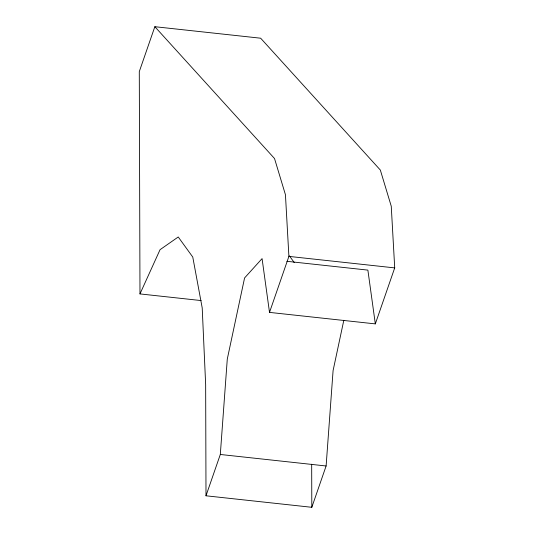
<?xml version="1.0" encoding="UTF-8"?>
<svg xmlns="http://www.w3.org/2000/svg" width="534" height="534" viewBox="0 0 534 534"><rect width="100%" height="100%" fill="white"/><g stroke="black" fill="none" stroke-linecap="round" stroke-linejoin="round"><path stroke-width="0.8" d="M343.816 320.28L333.089 370.583L326.114 465.982L311.809 507.3L205.997 495.792L220.308 454.474L227.284 359.082L244.579 277.947L262.074 258.61L269.51 312.39L375.322 323.891L394.713 267.894L391.255 206.224L380.335 170.046L260.652 38.208L154.847 26.7L139.287 71.616L139.981 293.914L201.151 300.569M269.51 312.39L288.901 256.393L285.443 194.723L274.529 158.538L154.847 26.7M139.981 293.914L160.053 249.685L178.243 236.983L192.767 257.054L202.212 307.938L205.657 384.647L205.997 495.792M288.901 256.393L394.713 267.894M286.871 261.306L367.879 270.111L375.322 323.891M220.308 454.474L326.114 465.982M289.375 255.846L294.221 262.541M311.676 464.193L311.809 507.3"/></g></svg>
